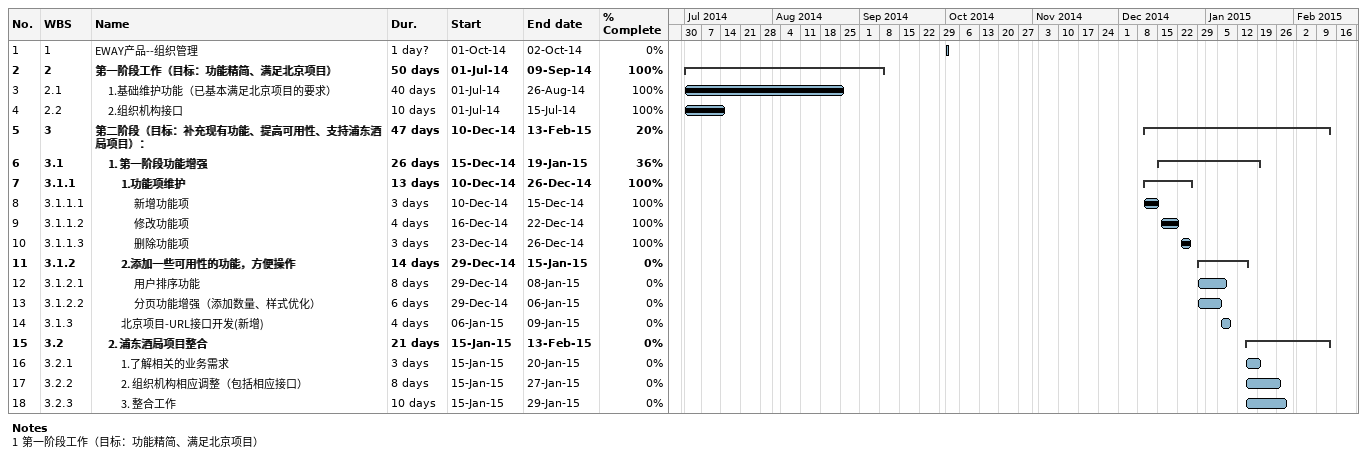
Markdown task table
| ID | WBS | Task | Duration | Start | Finish | % complete |
|---|---|---|---|---|---|---|
| 1 | 1 | EWAY产品--组织管理 | 1d? | 2014-10-01 | 2014-10-02 | 0 |
| 2 | 2 | **第一阶段工作（目标：功能精简、满足北京项目）** | 50d | 2014-07-01 | 2014-09-09 | 100 |
| 3 | 2.1 | 1.基础维护功能（已基本满足北京项目的要求） | 40d | 2014-07-01 | 2014-08-26 | 100 |
| 4 | 2.2 | 2.组织机构接口 | 10d | 2014-07-01 | 2014-07-15 | 100 |
| 5 | 3 | **第二阶段（目标：补充现有功能、提高可用性、支持浦东酒局项目）：** | 47d | 2014-12-10 | 2015-02-13 | 20 |
| 6 | 3.1 | **1. 第一阶段功能增强** | 26d | 2014-12-15 | 2015-01-19 | 36 |
| 7 | 3.1.1 | **1.功能项维护** | 13d | 2014-12-10 | 2014-12-26 | 100 |
| 8 | 3.1.1.1 | 新增功能项 | 3d | 2014-12-10 | 2014-12-15 | 100 |
| 9 | 3.1.1.2 | 修改功能项 | 4d | 2014-12-16 | 2014-12-22 | 100 |
| 10 | 3.1.1.3 | 删除功能项 | 3d | 2014-12-23 | 2014-12-26 | 100 |
| 11 | 3.1.2 | **2.添加一些可用性的功能，方便操作** | 14d | 2014-12-29 | 2015-01-15 | 0 |
| 12 | 3.1.2.1 | 用户排序功能 | 8d | 2014-12-29 | 2015-01-08 | 0 |
| 13 | 3.1.2.2 | 分页功能增强（添加数量、样式优化） | 6d | 2014-12-29 | 2015-01-06 | 0 |
| 14 | 3.1.3 | 北京项目-URL接口开发(新增) | 4d | 2015-01-06 | 2015-01-09 | 0 |
| 15 | 3.2 | **2. 浦东酒局项目整合** | 21d | 2015-01-15 | 2015-02-13 | 0 |
| 16 | 3.2.1 | 1.了解相关的业务需求 | 3d | 2015-01-15 | 2015-01-20 | 0 |
| 17 | 3.2.2 | 2. 组织机构相应调整（包括相应接口） | 8d | 2015-01-15 | 2015-01-27 | 0 |
| 18 | 3.2.3 | 3. 整合工作 | 10d | 2015-01-15 | 2015-01-29 | 0 |

Notes
- 1: 第一阶段工作（目标：功能精简、满足北京项目）
